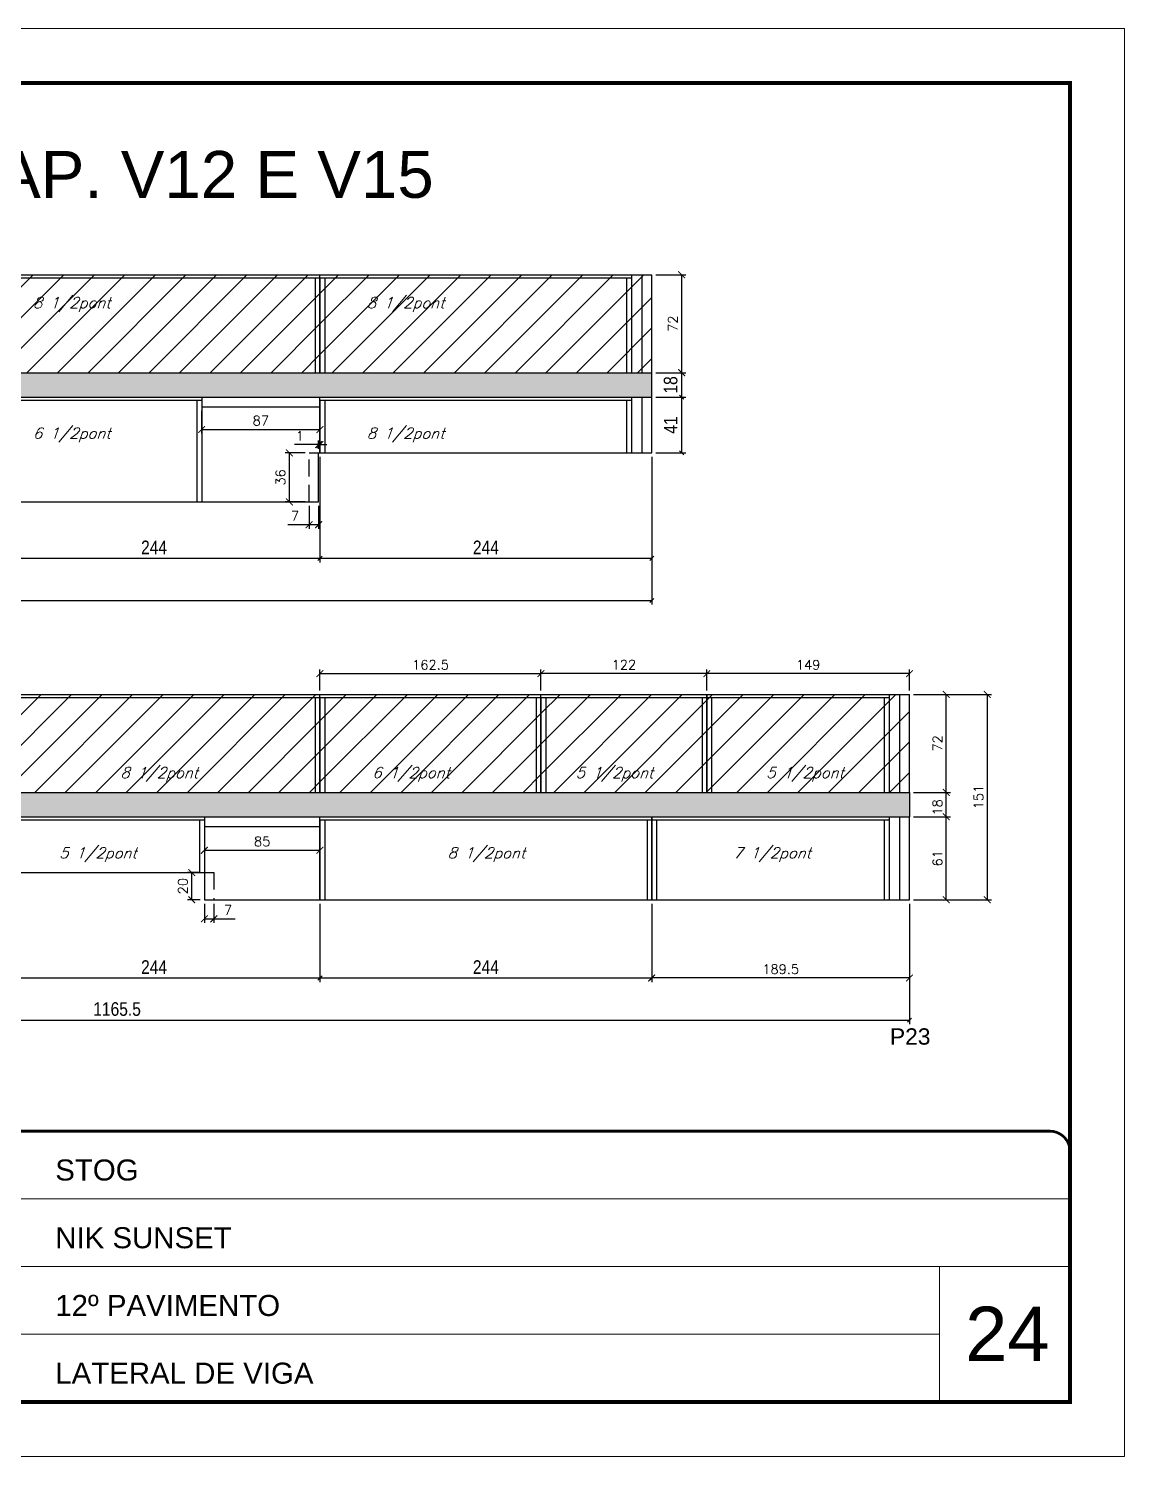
# Model space of a CAD drawing. Extents: x -10448 to -1189, y -11772 to 17235.
# Drawn here: x -5001 to -4195, y 10051 to 11101 of the extents above; entities that cross this region are included whole.
import ezdxf

# ---------------------------------------------------------------- set-up
doc = ezdxf.new("R2010")
doc.units = 0
for name, pattern in [('CONTINUO', [0]), ('DASHED', [0.75, 0.5, -0.25]), ('HIDDEN', [0.375, 0.25, -0.125])]:
    doc.linetypes.add(name, pattern=pattern)
for name, color, linetype in [('5', 5, 'Continuous'), ('COTA', 241, 'Continuous'), ('Painéis', 200, 'Continuous'), ('PONTALETE', 7, 'Continuous'), ('Reaproveitamento', 251, 'Continuous'), ('SARR_2.2x7', 40, 'Continuous'), ('SARR_3.5x7', 81, 'Continuous'), ('texto', 7, 'Continuous')]:
    doc.layers.add(name, color=color, linetype=linetype)
for name, color, linetype, lineweight in [('CARIMBO', 255, 'Continuous', 9), ('Folhas', 255, 'Continuous', 9), ('SARRAFO DE PRESSAO', 251, 'DASHED', 9)]:
    doc.layers.add(name, color=color, linetype=linetype, lineweight=lineweight)
doc.styles.add('ARIAL', font='arial.ttf')
doc.styles.add('COTA TECNICA', font='techl___.ttf', dxfattribs={"height": 10})
doc.styles.add('Romans', font='romans.shx')
doc.styles.get("Standard").update_dxf_attribs({"font": 'arial.ttf'})
doc.dimstyles.new('Cota Paínel', dxfattribs={"dimtxt": 7, "dimasz": 5, "dimexe": 3, "dimexo": 3, "dimgap": 3, "dimtad": 1, "dimdec": 1, "dimzin": 12, "dimdsep": 46, "dimtxsty": 'Romans', "dimblk": 'ARCHTICK', "dimcen": 0, "dimclrd": 4, "dimclre": 4, "dimclrt": 1, "dimadec": 1, "dimazin": 3, "dimtfac": 1, "dimtdec": 1, "dimtmove": 0, "dimatfit": 3, "dimldrblk": 'OBLIQUE', "dimfxl": 1, "dimtolj": 1, "dimtzin": 12, "dimarcsym": 0})
doc.dimstyles.new('PAINEL', dxfattribs={"dimtxt": 10, "dimasz": 3, "dimexe": 3, "dimexo": 3, "dimgap": 3, "dimtad": 1, "dimdec": 1, "dimzin": 12, "dimdsep": 46, "dimtxsty": 'COTA TECNICA', "dimblk1": 'OBLIQUE', "dimblk2": 'OBLIQUE', "dimsah": 1, "dimcen": 0.9, "dimclrd": 4, "dimclre": 4, "dimclrt": 240, "dimadec": 1, "dimazin": 3, "dimtfac": 1, "dimtdec": 1, "dimtmove": 0, "dimatfit": 3, "dimfxl": 1, "dimtolj": 1, "dimtzin": 12, "dimarcsym": 0})

# ---------------------------------------------------------------- blocks, each defined once
blk = doc.blocks.new('9999999999')
at = {"color": 30, "linetype": 'CONTINUO'}
for p, q in [((98564.6, 34379.6), (99584, 34379.6)), ((98564.6, 34329.8), (99488, 34329.8)), ((99584, 34329.8), (99488, 34329.8)), ((99488, 34329.8), (99488, 34230.2)), ((98564.6, 34280), (99488, 34280))]:
    blk.add_line(p, q, dxfattribs=at)
at = {"color": 30, "linetype": 'CONTINUO', "const_width": 2}
blk.add_lwpolyline([(99584, 34230.2), (99584, 34414.4, 0.414214), (99569, 34429.4), (98229, 34429.4, 0.414214), (98214, 34414.4), (98214, 34245.2, 0.414214), (98229, 34230.2), (99584, 34230.2)], format="xyb", dxfattribs=at)
at = {"layer": 'Folhas'}
blk.add_lwpolyline([(98139, 34190.2), (99624, 34190.2), (99624, 35240.2), (98139, 35240.2)], close=True, dxfattribs=at)
at = {"layer": 'Folhas', "color": 30, "const_width": 3}
blk.add_lwpolyline([(98214, 34230.2), (99584, 34230.2), (99584, 35200.2), (98214, 35200.2)], close=True, dxfattribs=at)
at = {"color": 7, "linetype": 'Continuous', "ltscale": 5, "style": 'ARIAL'}
for s, height, p in [('STOG', 15.48, (98837.7, 34393.1)), ('NIK SUNSET', 15.48, (98837.7, 34343.3)), ('12º PAVIMENTO', 15.483, (98837.7, 34293.5)), ('LATERAL DE VIGA', 15.483, (98837.7, 34243.7))]:
    blk.add_text(s, height=height, dxfattribs=at).set_placement(p)
blk = doc.blocks.new('_Oblique')
at = {"color": 0, "linetype": 'ByBlock', "lineweight": -2}
blk.add_line((-0.5, -0.5), (0.5, 0.5), dxfattribs=at)
blk = doc.blocks.new('*D570')
at = {"layer": 'COTA', "color": 4, "linetype": 'ByBlock', "lineweight": -2, "transparency": 16777216}
for p, q in [((-4539.4, 10830.3), (-4517.4, 10830.3)), ((-4520.4, 10789.3), (-4520.4, 10830.3)), ((-4539.4, 10789.3), (-4517.4, 10789.3))]:
    blk.add_line(p, q, dxfattribs=at)
at = {"layer": 'Defpoints', "color": 0, "linetype": 'ByBlock', "transparency": 16777216}
for p in [(-4542.4, 10830.3), (-4520.4, 10830.3), (-4542.4, 10789.3)]:
    blk.add_point(p, dxfattribs=at)
at = {"layer": 'COTA', "color": 4, "linetype": 'ByBlock', "lineweight": -2, "transparency": 16777216, "xscale": 3, "yscale": 3, "zscale": 3}
for p, rotation in [((-4520.4, 10830.3), 90), ((-4520.4, 10789.3), 270)]:
    blk.add_blockref('_Oblique', p, dxfattribs=dict(at, rotation=rotation))
at = {"layer": 'COTA', "color": 240, "linetype": 'ByBlock', "transparency": 16777216, "insert": (-4528.5, 10809.8), "char_height": 10, "attachment_point": 5, "rotation": 90, "style": 'COTA TECNICA'}
blk.add_mtext('\\A1;41', dxfattribs=at)
blk = doc.blocks.new('*D571')
at = {"layer": 'COTA', "color": 4, "linetype": 'ByBlock', "lineweight": -2, "transparency": 16777216}
for p, q in [((-4539.4, 10848.3), (-4517.4, 10848.3)), ((-4520.4, 10830.3), (-4520.4, 10848.3)), ((-4539.4, 10830.3), (-4517.4, 10830.3))]:
    blk.add_line(p, q, dxfattribs=at)
at = {"layer": 'Defpoints', "color": 0, "linetype": 'ByBlock', "transparency": 16777216}
for p in [(-4542.4, 10848.3), (-4520.4, 10848.3), (-4542.4, 10830.3)]:
    blk.add_point(p, dxfattribs=at)
at = {"layer": 'COTA', "color": 4, "linetype": 'ByBlock', "lineweight": -2, "transparency": 16777216, "xscale": 3, "yscale": 3, "zscale": 3}
for p, rotation in [((-4520.4, 10848.3), 90), ((-4520.4, 10830.3), 270)]:
    blk.add_blockref('_Oblique', p, dxfattribs=dict(at, rotation=rotation))
at = {"layer": 'COTA', "color": 240, "linetype": 'ByBlock', "transparency": 16777216, "insert": (-4528.5, 10839.3), "char_height": 10, "attachment_point": 5, "rotation": 90, "style": 'COTA TECNICA'}
blk.add_mtext('\\A1;18', dxfattribs=at)
blk = doc.blocks.new('*D574')
at = {"layer": 'COTA', "color": 4, "linetype": 'ByBlock', "lineweight": -2, "transparency": 16777216}
for p, q in [((-5518.4, 10786.3), (-5518.4, 10677.8)), ((-4542.4, 10786.3), (-4542.4, 10677.8)), ((-5518.4, 10680.8), (-4542.4, 10680.8))]:
    blk.add_line(p, q, dxfattribs=at)
at = {"layer": 'Defpoints', "color": 0, "linetype": 'ByBlock', "transparency": 16777216}
for p in [(-5518.4, 10789.3), (-4542.4, 10789.3), (-4542.4, 10680.8)]:
    blk.add_point(p, dxfattribs=at)
at = {"layer": 'COTA', "color": 4, "linetype": 'ByBlock', "lineweight": -2, "transparency": 16777216, "xscale": 3, "yscale": 3, "zscale": 3, "rotation": 180}
blk.add_blockref('_Oblique', (-5518.4, 10680.8), dxfattribs=at)
at = {"layer": 'COTA', "color": 4, "linetype": 'ByBlock', "lineweight": -2, "transparency": 16777216, "xscale": 3, "yscale": 3, "zscale": 3}
blk.add_blockref('_Oblique', (-4542.4, 10680.8), dxfattribs=at)
at = {"layer": 'COTA', "color": 240, "linetype": 'ByBlock', "transparency": 16777216, "insert": (-5030.4, 10688.9), "char_height": 10, "attachment_point": 5, "style": 'COTA TECNICA'}
blk.add_mtext('\\A1;976', dxfattribs=at)
blk = doc.blocks.new('*D575')
at = {"layer": 'COTA', "color": 4, "linetype": 'ByBlock', "lineweight": -2, "transparency": 16777216}
for p, q in [((-4786.4, 10786.3), (-4786.4, 10708.8)), ((-4542.4, 10774), (-4542.4, 10708.8)), ((-4786.4, 10711.8), (-4542.4, 10711.8))]:
    blk.add_line(p, q, dxfattribs=at)
at = {"layer": 'Defpoints', "color": 0, "linetype": 'ByBlock', "transparency": 16777216}
for p in [(-4786.4, 10789.3), (-4542.4, 10777), (-4542.4, 10711.8)]:
    blk.add_point(p, dxfattribs=at)
at = {"layer": 'COTA', "color": 4, "linetype": 'ByBlock', "lineweight": -2, "transparency": 16777216, "xscale": 3, "yscale": 3, "zscale": 3, "rotation": 180}
blk.add_blockref('_Oblique', (-4786.4, 10711.8), dxfattribs=at)
at = {"layer": 'COTA', "color": 4, "linetype": 'ByBlock', "lineweight": -2, "transparency": 16777216, "xscale": 3, "yscale": 3, "zscale": 3}
blk.add_blockref('_Oblique', (-4542.4, 10711.8), dxfattribs=at)
at = {"layer": 'COTA', "color": 240, "linetype": 'ByBlock', "transparency": 16777216, "insert": (-4664.4, 10719.8), "char_height": 10, "attachment_point": 5, "style": 'COTA TECNICA'}
blk.add_mtext('\\A1;244', dxfattribs=at)
blk = doc.blocks.new('*D576')
at = {"layer": 'COTA', "color": 4, "linetype": 'ByBlock', "lineweight": -2, "transparency": 16777216}
for p, q in [((-4786.4, 10786.3), (-4786.4, 10708.8)), ((-5030.4, 10750.3), (-5030.4, 10708.8)), ((-5030.4, 10711.8), (-4786.4, 10711.8))]:
    blk.add_line(p, q, dxfattribs=at)
at = {"layer": 'Defpoints', "color": 0, "linetype": 'ByBlock', "transparency": 16777216}
for p in [(-4786.4, 10789.3), (-5030.4, 10753.3), (-4786.4, 10711.8)]:
    blk.add_point(p, dxfattribs=at)
at = {"layer": 'COTA', "color": 4, "linetype": 'ByBlock', "lineweight": -2, "transparency": 16777216, "xscale": 3, "yscale": 3, "zscale": 3, "rotation": 180}
blk.add_blockref('_Oblique', (-5030.4, 10711.8), dxfattribs=at)
at = {"layer": 'COTA', "color": 4, "linetype": 'ByBlock', "lineweight": -2, "transparency": 16777216, "xscale": 3, "yscale": 3, "zscale": 3}
blk.add_blockref('_Oblique', (-4786.4, 10711.8), dxfattribs=at)
at = {"layer": 'COTA', "color": 240, "linetype": 'ByBlock', "transparency": 16777216, "insert": (-4908.4, 10719.8), "char_height": 10, "attachment_point": 5, "style": 'COTA TECNICA'}
blk.add_mtext('\\A1;244', dxfattribs=at)
blk = doc.blocks.new('_ArchTick')
at = {"color": 0, "linetype": 'ByBlock', "const_width": 0.15}
blk.add_lwpolyline([(-0.5, -0.5), (0.5, 0.5)], dxfattribs=at)
blk = doc.blocks.new('*D577')
at = {"layer": 'COTA', "color": 4, "lineweight": -2, "transparency": 16777216}
for p, q in [((-4539.4, 10920.3), (-4517.4, 10920.3)), ((-4520.4, 10848.3), (-4520.4, 10920.3)), ((-4539.4, 10848.3), (-4517.4, 10848.3))]:
    blk.add_line(p, q, dxfattribs=at)
at = {"layer": 'Defpoints', "color": 0, "transparency": 16777216}
for p in [(-4542.4, 10920.3), (-4520.4, 10920.3), (-4542.4, 10848.3)]:
    blk.add_point(p, dxfattribs=at)
at = {"layer": 'COTA', "color": 4, "lineweight": -2, "transparency": 16777216, "xscale": 5, "yscale": 5, "zscale": 5}
for p, rotation in [((-4520.4, 10920.3), 90), ((-4520.4, 10848.3), 270)]:
    blk.add_blockref('_ArchTick', p, dxfattribs=dict(at, rotation=rotation))
at = {"layer": 'COTA', "color": 1, "transparency": 16777216, "insert": (-4526.9, 10884.3), "char_height": 7, "attachment_point": 5, "rotation": 90, "style": 'Romans'}
blk.add_mtext('\\A1;72', dxfattribs=at)
blk = doc.blocks.new('*D579')
at = {"layer": 'COTA', "color": 4, "lineweight": -2, "transparency": 16777216}
for p, q in [((-4794.4, 10750.3), (-4794.4, 10733.5)), ((-4787.4, 10750.3), (-4787.4, 10733.5)), ((-4794.4, 10736.5), (-4810.1, 10736.5)), ((-4787.4, 10736.5), (-4794.4, 10736.5))]:
    blk.add_line(p, q, dxfattribs=at)
at = {"layer": 'Defpoints', "color": 0, "transparency": 16777216}
for p in [(-4794.4, 10753.3), (-4787.4, 10753.3), (-4794.4, 10736.5)]:
    blk.add_point(p, dxfattribs=at)
at = {"layer": 'COTA', "color": 4, "lineweight": -2, "transparency": 16777216, "xscale": 5, "yscale": 5, "zscale": 5, "rotation": 180}
blk.add_blockref('_ArchTick', (-4794.4, 10736.5), dxfattribs=at)
at = {"layer": 'COTA', "color": 4, "lineweight": -2, "transparency": 16777216, "xscale": 5, "yscale": 5, "zscale": 5}
blk.add_blockref('_ArchTick', (-4787.4, 10736.5), dxfattribs=at)
at = {"layer": 'COTA', "color": 1, "transparency": 16777216, "insert": (-4804.7, 10743), "char_height": 7, "attachment_point": 5, "style": 'Romans'}
blk.add_mtext('\\A1;7', dxfattribs=at)
blk = doc.blocks.new('*D582')
at = {"layer": 'COTA', "color": 4, "lineweight": -2, "transparency": 16777216}
for p, q in [((-4787.4, 10795.4), (-4805.1, 10795.4)), ((-4787.4, 10792.3), (-4787.4, 10798.4)), ((-4786.4, 10795.4), (-4787.4, 10795.4)), ((-4786.4, 10792.3), (-4786.4, 10798.4)), ((-4786.4, 10795.4), (-4781.4, 10795.4))]:
    blk.add_line(p, q, dxfattribs=at)
at = {"layer": 'Defpoints', "color": 0, "transparency": 16777216}
for p in [(-4787.4, 10795.4), (-4787.4, 10789.3), (-4786.4, 10789.3)]:
    blk.add_point(p, dxfattribs=at)
at = {"layer": 'COTA', "color": 4, "lineweight": -2, "transparency": 16777216, "xscale": 5, "yscale": 5, "zscale": 5}
blk.add_blockref('_ArchTick', (-4787.4, 10795.4), dxfattribs=at)
at = {"layer": 'COTA', "color": 4, "lineweight": -2, "transparency": 16777216, "xscale": 5, "yscale": 5, "zscale": 5, "rotation": 180}
blk.add_blockref('_ArchTick', (-4786.4, 10795.4), dxfattribs=at)
at = {"layer": 'COTA', "color": 1, "transparency": 16777216, "insert": (-4801.2, 10801.9), "char_height": 7, "attachment_point": 5, "style": 'Romans'}
blk.add_mtext('\\A1;1', dxfattribs=at)
blk = doc.blocks.new('*D583')
at = {"layer": 'COTA', "color": 4, "lineweight": -2, "transparency": 16777216}
for p, q in [((-4797.4, 10789.3), (-4811.9, 10789.3)), ((-4808.9, 10753.3), (-4808.9, 10789.3)), ((-4797.4, 10753.3), (-4811.9, 10753.3))]:
    blk.add_line(p, q, dxfattribs=at)
at = {"layer": 'Defpoints', "color": 0, "transparency": 16777216}
for p in [(-4808.9, 10789.3), (-4794.4, 10789.3), (-4794.4, 10753.3)]:
    blk.add_point(p, dxfattribs=at)
at = {"layer": 'COTA', "color": 4, "lineweight": -2, "transparency": 16777216, "xscale": 5, "yscale": 5, "zscale": 5}
for p, rotation in [((-4808.9, 10789.3), 90), ((-4808.9, 10753.3), 270)]:
    blk.add_blockref('_ArchTick', p, dxfattribs=dict(at, rotation=rotation))
at = {"layer": 'COTA', "color": 1, "transparency": 16777216, "insert": (-4815.4, 10771.3), "char_height": 7, "attachment_point": 5, "rotation": 90, "style": 'Romans'}
blk.add_mtext('\\A1;36', dxfattribs=at)
blk = doc.blocks.new('*D586')
at = {"layer": 'COTA', "color": 4, "linetype": 'ByBlock', "lineweight": -2, "transparency": 16777216}
for p, q in [((-5518.4, 10477.7), (-5518.4, 10369.2)), ((-4352.9, 10457.7), (-4352.9, 10369.2)), ((-5518.4, 10372.2), (-4352.9, 10372.2))]:
    blk.add_line(p, q, dxfattribs=at)
at = {"layer": 'Defpoints', "color": 0, "linetype": 'ByBlock', "transparency": 16777216}
for p in [(-5518.4, 10480.7), (-4352.9, 10460.7), (-4352.9, 10372.2)]:
    blk.add_point(p, dxfattribs=at)
at = {"layer": 'COTA', "color": 4, "linetype": 'ByBlock', "lineweight": -2, "transparency": 16777216, "xscale": 3, "yscale": 3, "zscale": 3, "rotation": 180}
blk.add_blockref('_Oblique', (-5518.4, 10372.2), dxfattribs=at)
at = {"layer": 'COTA', "color": 4, "linetype": 'ByBlock', "lineweight": -2, "transparency": 16777216, "xscale": 3, "yscale": 3, "zscale": 3}
blk.add_blockref('_Oblique', (-4352.9, 10372.2), dxfattribs=at)
at = {"layer": 'COTA', "color": 240, "linetype": 'ByBlock', "transparency": 16777216, "insert": (-4935.6, 10380.3), "char_height": 10, "attachment_point": 5, "style": 'COTA TECNICA'}
blk.add_mtext('\\A1;1165.5', dxfattribs=at)
blk = doc.blocks.new('*D587')
at = {"layer": 'COTA', "color": 4, "linetype": 'ByBlock', "lineweight": -2, "transparency": 16777216}
for p, q in [((-4786.4, 10457.7), (-4786.4, 10400.2)), ((-4542.4, 10445.4), (-4542.4, 10400.2)), ((-4786.4, 10403.2), (-4542.4, 10403.2))]:
    blk.add_line(p, q, dxfattribs=at)
at = {"layer": 'Defpoints', "color": 0, "linetype": 'ByBlock', "transparency": 16777216}
for p in [(-4786.4, 10460.7), (-4542.4, 10448.4), (-4542.4, 10403.2)]:
    blk.add_point(p, dxfattribs=at)
at = {"layer": 'COTA', "color": 4, "linetype": 'ByBlock', "lineweight": -2, "transparency": 16777216, "xscale": 3, "yscale": 3, "zscale": 3, "rotation": 180}
blk.add_blockref('_Oblique', (-4786.4, 10403.2), dxfattribs=at)
at = {"layer": 'COTA', "color": 4, "linetype": 'ByBlock', "lineweight": -2, "transparency": 16777216, "xscale": 3, "yscale": 3, "zscale": 3}
blk.add_blockref('_Oblique', (-4542.4, 10403.2), dxfattribs=at)
at = {"layer": 'COTA', "color": 240, "linetype": 'ByBlock', "transparency": 16777216, "insert": (-4664.4, 10411.2), "char_height": 10, "attachment_point": 5, "style": 'COTA TECNICA'}
blk.add_mtext('\\A1;244', dxfattribs=at)
blk = doc.blocks.new('*D588')
at = {"layer": 'COTA', "color": 4, "linetype": 'ByBlock', "lineweight": -2, "transparency": 16777216}
for p, q in [((-5030.4, 10477.7), (-5030.4, 10400.2)), ((-4786.4, 10457.7), (-4786.4, 10400.2)), ((-5030.4, 10403.2), (-4786.4, 10403.2))]:
    blk.add_line(p, q, dxfattribs=at)
at = {"layer": 'Defpoints', "color": 0, "linetype": 'ByBlock', "transparency": 16777216}
for p in [(-5030.4, 10480.7), (-4786.4, 10460.7), (-4786.4, 10403.2)]:
    blk.add_point(p, dxfattribs=at)
at = {"layer": 'COTA', "color": 4, "linetype": 'ByBlock', "lineweight": -2, "transparency": 16777216, "xscale": 3, "yscale": 3, "zscale": 3, "rotation": 180}
blk.add_blockref('_Oblique', (-5030.4, 10403.2), dxfattribs=at)
at = {"layer": 'COTA', "color": 4, "linetype": 'ByBlock', "lineweight": -2, "transparency": 16777216, "xscale": 3, "yscale": 3, "zscale": 3}
blk.add_blockref('_Oblique', (-4786.4, 10403.2), dxfattribs=at)
at = {"layer": 'COTA', "color": 240, "linetype": 'ByBlock', "transparency": 16777216, "insert": (-4908.4, 10411.2), "char_height": 10, "attachment_point": 5, "style": 'COTA TECNICA'}
blk.add_mtext('\\A1;244', dxfattribs=at)
blk = doc.blocks.new('*D589')
at = {"layer": 'COTA', "color": 4, "lineweight": -2, "transparency": 16777216}
for p, q in [((-4542.4, 10457.7), (-4542.4, 10400.2)), ((-4352.9, 10457.7), (-4352.9, 10400.2)), ((-4352.9, 10403.2), (-4542.4, 10403.2))]:
    blk.add_line(p, q, dxfattribs=at)
at = {"layer": 'Defpoints', "color": 0, "transparency": 16777216}
for p in [(-4542.4, 10460.7), (-4352.9, 10460.7), (-4542.4, 10403.2)]:
    blk.add_point(p, dxfattribs=at)
at = {"layer": 'COTA', "color": 4, "lineweight": -2, "transparency": 16777216, "xscale": 5, "yscale": 5, "zscale": 5, "rotation": 180}
blk.add_blockref('_ArchTick', (-4542.4, 10403.2), dxfattribs=at)
at = {"layer": 'COTA', "color": 4, "lineweight": -2, "transparency": 16777216, "xscale": 5, "yscale": 5, "zscale": 5}
blk.add_blockref('_ArchTick', (-4352.9, 10403.2), dxfattribs=at)
at = {"layer": 'COTA', "color": 1, "transparency": 16777216, "insert": (-4447.6, 10409.7), "char_height": 7, "attachment_point": 5, "style": 'Romans'}
blk.add_mtext('\\A1;189.5', dxfattribs=at)
blk = doc.blocks.new('*D590')
at = {"layer": 'COTA', "color": 4, "lineweight": -2, "transparency": 16777216}
for p, q in [((-4871.4, 10457.7), (-4871.4, 10443.7)), ((-4864.4, 10457.7), (-4864.4, 10443.7)), ((-4871.4, 10446.7), (-4864.4, 10446.7)), ((-4864.4, 10446.7), (-4848.7, 10446.7))]:
    blk.add_line(p, q, dxfattribs=at)
at = {"layer": 'Defpoints', "color": 0, "transparency": 16777216}
for p in [(-4871.4, 10460.7), (-4864.4, 10460.7), (-4864.4, 10446.7)]:
    blk.add_point(p, dxfattribs=at)
at = {"layer": 'COTA', "color": 4, "lineweight": -2, "transparency": 16777216, "xscale": 5, "yscale": 5, "zscale": 5, "rotation": 180}
blk.add_blockref('_ArchTick', (-4871.4, 10446.7), dxfattribs=at)
at = {"layer": 'COTA', "color": 4, "lineweight": -2, "transparency": 16777216, "xscale": 5, "yscale": 5, "zscale": 5}
blk.add_blockref('_ArchTick', (-4864.4, 10446.7), dxfattribs=at)
at = {"layer": 'COTA', "color": 1, "transparency": 16777216, "insert": (-4854.1, 10453.2), "char_height": 7, "attachment_point": 5, "style": 'Romans'}
blk.add_mtext('\\A1;7', dxfattribs=at)
blk = doc.blocks.new('*D592')
at = {"layer": 'COTA', "color": 4, "lineweight": -2, "transparency": 16777216}
for p, q in [((-4349.9, 10521.7), (-4322.8, 10521.7)), ((-4325.8, 10460.7), (-4325.8, 10521.7)), ((-4349.9, 10460.7), (-4322.8, 10460.7))]:
    blk.add_line(p, q, dxfattribs=at)
at = {"layer": 'Defpoints', "color": 0, "transparency": 16777216}
for p in [(-4352.9, 10521.7), (-4325.8, 10521.7), (-4352.9, 10460.7)]:
    blk.add_point(p, dxfattribs=at)
at = {"layer": 'COTA', "color": 4, "lineweight": -2, "transparency": 16777216, "xscale": 5, "yscale": 5, "zscale": 5}
for p, rotation in [((-4325.8, 10521.7), 90), ((-4325.8, 10460.7), 270)]:
    blk.add_blockref('_ArchTick', p, dxfattribs=dict(at, rotation=rotation))
at = {"layer": 'COTA', "color": 1, "transparency": 16777216, "insert": (-4332.3, 10491.2), "char_height": 7, "attachment_point": 5, "rotation": 90, "style": 'Romans'}
blk.add_mtext('\\A1;61', dxfattribs=at)
blk = doc.blocks.new('*D593')
at = {"layer": 'COTA', "color": 4, "lineweight": -2, "transparency": 16777216}
for p, q in [((-4349.9, 10539.7), (-4322.8, 10539.7)), ((-4325.8, 10521.7), (-4325.8, 10539.7)), ((-4349.9, 10521.7), (-4322.8, 10521.7))]:
    blk.add_line(p, q, dxfattribs=at)
at = {"layer": 'Defpoints', "color": 0, "transparency": 16777216}
for p in [(-4352.9, 10539.7), (-4325.8, 10539.7), (-4352.9, 10521.7)]:
    blk.add_point(p, dxfattribs=at)
at = {"layer": 'COTA', "color": 4, "lineweight": -2, "transparency": 16777216, "xscale": 5, "yscale": 5, "zscale": 5}
for p, rotation in [((-4325.8, 10539.7), 90), ((-4325.8, 10521.7), 270)]:
    blk.add_blockref('_ArchTick', p, dxfattribs=dict(at, rotation=rotation))
at = {"layer": 'COTA', "color": 1, "transparency": 16777216, "insert": (-4332.3, 10528.7), "char_height": 7, "attachment_point": 5, "rotation": 90, "style": 'Romans'}
blk.add_mtext('\\A1;18', dxfattribs=at)
blk = doc.blocks.new('*D594')
at = {"layer": 'COTA', "color": 4, "lineweight": -2, "transparency": 16777216}
for p, q in [((-4349.9, 10611.7), (-4322.8, 10611.7)), ((-4325.8, 10539.7), (-4325.8, 10611.7)), ((-4349.9, 10539.7), (-4322.8, 10539.7))]:
    blk.add_line(p, q, dxfattribs=at)
at = {"layer": 'Defpoints', "color": 0, "transparency": 16777216}
for p in [(-4352.9, 10611.7), (-4325.8, 10611.7), (-4352.9, 10539.7)]:
    blk.add_point(p, dxfattribs=at)
at = {"layer": 'COTA', "color": 4, "lineweight": -2, "transparency": 16777216, "xscale": 5, "yscale": 5, "zscale": 5}
for p, rotation in [((-4325.8, 10611.7), 90), ((-4325.8, 10539.7), 270)]:
    blk.add_blockref('_ArchTick', p, dxfattribs=dict(at, rotation=rotation))
at = {"layer": 'COTA', "color": 1, "transparency": 16777216, "insert": (-4332.3, 10575.7), "char_height": 7, "attachment_point": 5, "rotation": 90, "style": 'Romans'}
blk.add_mtext('\\A1;72', dxfattribs=at)
blk = doc.blocks.new('*D598')
at = {"layer": 'COTA', "color": 4, "lineweight": -2, "transparency": 16777216}
for p, q in [((-4871.4, 10511.7), (-4871.4, 10494.1)), ((-4786.4, 10511.7), (-4786.4, 10494.1)), ((-4871.4, 10497.1), (-4786.4, 10497.1))]:
    blk.add_line(p, q, dxfattribs=at)
at = {"layer": 'Defpoints', "color": 0, "transparency": 16777216}
for p in [(-4871.4, 10514.7), (-4786.4, 10514.7), (-4786.4, 10497.1)]:
    blk.add_point(p, dxfattribs=at)
at = {"layer": 'COTA', "color": 4, "lineweight": -2, "transparency": 16777216, "xscale": 5, "yscale": 5, "zscale": 5, "rotation": 180}
blk.add_blockref('_ArchTick', (-4871.4, 10497.1), dxfattribs=at)
at = {"layer": 'COTA', "color": 4, "lineweight": -2, "transparency": 16777216, "xscale": 5, "yscale": 5, "zscale": 5}
blk.add_blockref('_ArchTick', (-4786.4, 10497.1), dxfattribs=at)
at = {"layer": 'COTA', "color": 1, "transparency": 16777216, "insert": (-4828.9, 10503.6), "char_height": 7, "attachment_point": 5, "style": 'Romans'}
blk.add_mtext('\\A1;85', dxfattribs=at)
blk = doc.blocks.new('*D599')
at = {"layer": 'COTA', "color": 4, "lineweight": -2, "transparency": 16777216}
for p, q in [((-4874.4, 10480.7), (-4883.7, 10480.7)), ((-4880.7, 10460.7), (-4880.7, 10480.7)), ((-4874.4, 10460.7), (-4883.7, 10460.7))]:
    blk.add_line(p, q, dxfattribs=at)
at = {"layer": 'Defpoints', "color": 0, "transparency": 16777216}
for p in [(-4880.7, 10480.7), (-4871.4, 10480.7), (-4871.4, 10460.7)]:
    blk.add_point(p, dxfattribs=at)
at = {"layer": 'COTA', "color": 4, "lineweight": -2, "transparency": 16777216, "xscale": 5, "yscale": 5, "zscale": 5}
for p, rotation in [((-4880.7, 10480.7), 90), ((-4880.7, 10460.7), 270)]:
    blk.add_blockref('_ArchTick', p, dxfattribs=dict(at, rotation=rotation))
at = {"layer": 'COTA', "color": 1, "transparency": 16777216, "insert": (-4887.2, 10470.7), "char_height": 7, "attachment_point": 5, "rotation": 90, "style": 'Romans'}
blk.add_mtext('\\A1;20', dxfattribs=at)
blk = doc.blocks.new('*D601')
at = {"layer": 'COTA', "color": 4, "lineweight": -2, "transparency": 16777216}
for p, q in [((-4873.4, 10820.3), (-4873.4, 10803.5)), ((-4786.4, 10820.3), (-4786.4, 10803.5)), ((-4873.4, 10806.5), (-4786.4, 10806.5))]:
    blk.add_line(p, q, dxfattribs=at)
at = {"layer": 'Defpoints', "color": 0, "transparency": 16777216}
for p in [(-4873.4, 10823.3), (-4786.4, 10823.3), (-4786.4, 10806.5)]:
    blk.add_point(p, dxfattribs=at)
at = {"layer": 'COTA', "color": 4, "lineweight": -2, "transparency": 16777216, "xscale": 5, "yscale": 5, "zscale": 5, "rotation": 180}
blk.add_blockref('_ArchTick', (-4873.4, 10806.5), dxfattribs=at)
at = {"layer": 'COTA', "color": 4, "lineweight": -2, "transparency": 16777216, "xscale": 5, "yscale": 5, "zscale": 5}
blk.add_blockref('_ArchTick', (-4786.4, 10806.5), dxfattribs=at)
at = {"layer": 'COTA', "color": 1, "transparency": 16777216, "insert": (-4829.9, 10813), "char_height": 7, "attachment_point": 5, "style": 'Romans'}
blk.add_mtext('\\A1;87', dxfattribs=at)
blk = doc.blocks.new('*D1200')
at = {"layer": 'COTA', "color": 4, "lineweight": -2, "transparency": 16777216}
for p, q in [((-4501.9, 10614.7), (-4501.9, 10630)), ((-4352.9, 10627), (-4501.9, 10627)), ((-4352.9, 10614.7), (-4352.9, 10630))]:
    blk.add_line(p, q, dxfattribs=at)
at = {"layer": 'Defpoints', "color": 0, "transparency": 16777216}
for p in [(-4501.9, 10627), (-4501.9, 10611.7), (-4352.9, 10611.7)]:
    blk.add_point(p, dxfattribs=at)
at = {"layer": 'COTA', "color": 4, "lineweight": -2, "transparency": 16777216, "xscale": 5, "yscale": 5, "zscale": 5, "rotation": 180}
blk.add_blockref('_ArchTick', (-4501.9, 10627), dxfattribs=at)
at = {"layer": 'COTA', "color": 4, "lineweight": -2, "transparency": 16777216, "xscale": 5, "yscale": 5, "zscale": 5}
blk.add_blockref('_ArchTick', (-4352.9, 10627), dxfattribs=at)
at = {"layer": 'COTA', "color": 1, "transparency": 16777216, "insert": (-4427.4, 10633.5), "char_height": 7, "attachment_point": 5, "style": 'Romans'}
blk.add_mtext('\\A1;149', dxfattribs=at)
blk = doc.blocks.new('*D1201')
at = {"layer": 'COTA', "color": 4, "lineweight": -2, "transparency": 16777216}
for p, q in [((-4623.9, 10614.7), (-4623.9, 10630)), ((-4501.9, 10627), (-4623.9, 10627)), ((-4501.9, 10614.7), (-4501.9, 10630))]:
    blk.add_line(p, q, dxfattribs=at)
at = {"layer": 'Defpoints', "color": 0, "transparency": 16777216}
for p in [(-4623.9, 10627), (-4623.9, 10611.7), (-4501.9, 10611.7)]:
    blk.add_point(p, dxfattribs=at)
at = {"layer": 'COTA', "color": 4, "lineweight": -2, "transparency": 16777216, "xscale": 5, "yscale": 5, "zscale": 5, "rotation": 180}
blk.add_blockref('_ArchTick', (-4623.9, 10627), dxfattribs=at)
at = {"layer": 'COTA', "color": 4, "lineweight": -2, "transparency": 16777216, "xscale": 5, "yscale": 5, "zscale": 5}
blk.add_blockref('_ArchTick', (-4501.9, 10627), dxfattribs=at)
at = {"layer": 'COTA', "color": 1, "transparency": 16777216, "insert": (-4562.9, 10633.5), "char_height": 7, "attachment_point": 5, "style": 'Romans'}
blk.add_mtext('\\A1;122', dxfattribs=at)
blk = doc.blocks.new('*D1202')
at = {"layer": 'COTA', "color": 4, "lineweight": -2, "transparency": 16777216}
for p, q in [((-4786.4, 10614.7), (-4786.4, 10630)), ((-4786.4, 10627), (-4623.9, 10627)), ((-4623.9, 10614.7), (-4623.9, 10630))]:
    blk.add_line(p, q, dxfattribs=at)
at = {"layer": 'Defpoints', "color": 0, "transparency": 16777216}
for p in [(-4623.9, 10627), (-4786.4, 10611.7), (-4623.9, 10611.7)]:
    blk.add_point(p, dxfattribs=at)
at = {"layer": 'COTA', "color": 4, "lineweight": -2, "transparency": 16777216, "xscale": 5, "yscale": 5, "zscale": 5, "rotation": 180}
blk.add_blockref('_ArchTick', (-4786.4, 10627), dxfattribs=at)
at = {"layer": 'COTA', "color": 4, "lineweight": -2, "transparency": 16777216, "xscale": 5, "yscale": 5, "zscale": 5}
blk.add_blockref('_ArchTick', (-4623.9, 10627), dxfattribs=at)
at = {"layer": 'COTA', "color": 1, "transparency": 16777216, "insert": (-4705.1, 10633.5), "char_height": 7, "attachment_point": 5, "style": 'Romans'}
blk.add_mtext('\\A1;162.5', dxfattribs=at)
blk = doc.blocks.new('*D1227')
at = {"layer": 'COTA', "color": 4, "lineweight": -2, "transparency": 16777216}
for p, q in [((-4349.9, 10611.7), (-4292.6, 10611.7)), ((-4295.6, 10460.7), (-4295.6, 10611.7)), ((-4349.9, 10460.7), (-4292.6, 10460.7))]:
    blk.add_line(p, q, dxfattribs=at)
at = {"layer": 'Defpoints', "color": 0, "transparency": 16777216}
for p in [(-4352.9, 10611.7), (-4295.6, 10611.7), (-4352.9, 10460.7)]:
    blk.add_point(p, dxfattribs=at)
at = {"layer": 'COTA', "color": 4, "lineweight": -2, "transparency": 16777216, "xscale": 5, "yscale": 5, "zscale": 5}
for p, rotation in [((-4295.6, 10611.7), 90), ((-4295.6, 10460.7), 270)]:
    blk.add_blockref('_ArchTick', p, dxfattribs=dict(at, rotation=rotation))
at = {"layer": 'COTA', "color": 1, "transparency": 16777216, "insert": (-4302.1, 10536.2), "char_height": 7, "attachment_point": 5, "rotation": 90, "style": 'Romans'}
blk.add_mtext('\\A1;151', dxfattribs=at)

msp = doc.modelspace()

# ---------------------------------------------------------------- hatches: boundary and pattern name
at = {"layer": 'COTA', "linetype": 'ByBlock'}
h = msp.add_hatch(dxfattribs=at)
h.set_pattern_fill('AR-CONC', color=256, scale=0.03)
h.paths.add_polyline_path([(-5518.39, 10848.28), (-5518.39, 10830.28), (-4542.39, 10830.28), (-4542.39, 10848.28)])
h = msp.add_hatch(dxfattribs=at)
h.set_pattern_fill('AR-CONC', color=256, scale=0.03)
h.paths.add_polyline_path([(-4352.89, 10521.67), (-4352.89, 10539.67), (-5518.39, 10539.67), (-5518.39, 10521.67)])
at = {"layer": 'Reaproveitamento'}
h = msp.add_hatch(dxfattribs=at)
h.set_pattern_fill('ANSI31', color=256, scale=5)
h.paths.add_polyline_path([(-4786.39, 10848.28), (-4786.39, 10920.28), (-5030.39, 10920.28), (-5030.39, 10848.28)])
h = msp.add_hatch(dxfattribs=at)
h.set_pattern_fill('ANSI31', color=256, scale=5)
h.paths.add_polyline_path([(-4786.39, 10920.28), (-4786.39, 10848.28), (-4542.39, 10848.28), (-4542.39, 10920.28)])
h = msp.add_hatch(dxfattribs=at)
h.set_pattern_fill('ANSI31', color=256, scale=5)
h.paths.add_polyline_path([(-4786.39, 10539.67), (-4786.39, 10611.67), (-5030.39, 10611.67), (-5030.39, 10539.67)])
h = msp.add_hatch(dxfattribs=at)
h.set_pattern_fill('ANSI31', color=256, scale=5)
h.paths.add_polyline_path([(-4786.39, 10539.67), (-4623.89, 10539.67), (-4623.89, 10611.67), (-4786.39, 10611.67)])
h = msp.add_hatch(dxfattribs=at)
h.set_pattern_fill('ANSI31', color=256, scale=5)
h.paths.add_polyline_path([(-4623.89, 10611.67), (-4623.89, 10539.67), (-4501.89, 10539.67), (-4501.89, 10611.67)])
h = msp.add_hatch(dxfattribs=at)
h.set_pattern_fill('ANSI31', color=256, scale=5)
h.paths.add_polyline_path([(-4501.89, 10611.67), (-4501.89, 10539.67), (-4352.89, 10539.67), (-4352.89, 10611.67)])

# ---------------------------------------------------------------- linework, layer by layer
at = {"layer": 'COTA', "linetype": 'ByBlock'}
msp.add_line((-4542.39, 10830.28), (-4542.39, 10848.28), dxfattribs=at)
at = {"layer": 'COTA'}
msp.add_line((-4352.89, 10539.67), (-4352.89, 10521.67), dxfattribs=at)
at = {"layer": 'Painéis', "linetype": 'ByBlock'}
for p, q in [((-5518.39, 10920.28), (-4542.39, 10920.28)), ((-4786.39, 10848.28), (-4786.39, 10920.28)), ((-4542.39, 10848.28), (-4542.39, 10920.28)), ((-5518.39, 10848.28), (-4542.39, 10848.28)), ((-5518.39, 10830.28), (-4542.39, 10830.28)), ((-4786.39, 10789.28), (-4786.39, 10830.28)), ((-4542.39, 10789.28), (-4542.39, 10830.28)), ((-4787.39, 10753.28), (-4787.39, 10789.28)), ((-4787.39, 10789.28), (-4542.39, 10789.28)), ((-5339.39, 10753.28), (-4787.39, 10753.28)), ((-5518.39, 10611.67), (-4352.89, 10611.67)), ((-4786.39, 10539.67), (-4786.39, 10611.67)), ((-4623.89, 10539.67), (-4623.89, 10611.67)), ((-4501.89, 10539.67), (-4501.89, 10611.67)), ((-4352.89, 10539.67), (-4352.89, 10611.67)), ((-5518.39, 10539.67), (-4352.89, 10539.67)), ((-5518.39, 10521.67), (-4352.89, 10521.67)), ((-4786.39, 10460.67), (-4786.39, 10521.67)), ((-4542.39, 10460.67), (-4542.39, 10521.67)), ((-4352.89, 10460.67), (-4352.89, 10521.67)), ((-5518.39, 10480.67), (-4871.39, 10480.67)), ((-4871.39, 10480.67), (-4871.39, 10460.67)), ((-4871.39, 10460.67), (-4352.89, 10460.67))]:
    msp.add_line(p, q, dxfattribs=at)
at = {"layer": 'SARR_2.2x7', "linetype": 'Continuous'}
for p, q in [((-4549.39, 10848.28), (-4549.39, 10920.28)), ((-5030.39, 10918.08), (-4786.39, 10918.08)), ((-4786.39, 10918.08), (-4557.39, 10918.08)), ((-5030.39, 10828.08), (-4873.39, 10828.08)), ((-4786.39, 10828.08), (-4557.39, 10828.08)), ((-4549.39, 10789.28), (-4549.39, 10830.28)), ((-4873.39, 10823.28), (-4786.39, 10823.28)), ((-5030.39, 10609.47), (-4786.39, 10609.47)), ((-4786.39, 10609.47), (-4623.89, 10609.47)), ((-4623.89, 10609.47), (-4501.89, 10609.47)), ((-4501.89, 10609.47), (-4367.89, 10609.47)), ((-4359.89, 10539.67), (-4359.89, 10611.67)), ((-4359.89, 10460.67), (-4359.89, 10521.67)), ((-5030.39, 10519.47), (-4871.39, 10519.47)), ((-4871.39, 10514.67), (-4786.39, 10514.67)), ((-4786.39, 10519.47), (-4542.39, 10519.47)), ((-4542.39, 10519.47), (-4367.89, 10519.47))]:
    msp.add_line(p, q, dxfattribs=at)
at = {"layer": 'SARR_2.2x7', "linetype": 'HIDDEN', "ltscale": 50}
for p, q in [((-4794.39, 10753.28), (-4794.39, 10789.28)), ((-4794.39, 10789.28), (-4787.39, 10789.28)), ((-4871.39, 10480.67), (-4864.39, 10480.67)), ((-4864.39, 10480.67), (-4864.39, 10460.67))]:
    msp.add_line(p, q, dxfattribs=at)
at = {"layer": 'SARR_3.5x7'}
for p, q in [((-4557.39, 10920.28), (-4557.39, 10848.28)), ((-4789.89, 10918.08), (-4789.89, 10848.28)), ((-4786.39, 10918.08), (-4786.39, 10848.28)), ((-4782.89, 10918.08), (-4782.89, 10848.28)), ((-4560.89, 10918.08), (-4560.89, 10848.28)), ((-4789.89, 10848.28), (-4786.39, 10848.28)), ((-4786.39, 10848.28), (-4782.89, 10848.28)), ((-4560.89, 10848.28), (-4557.39, 10848.28)), ((-4876.89, 10828.08), (-4876.89, 10753.28)), ((-4873.39, 10830.28), (-4873.39, 10753.28)), ((-4786.39, 10828.08), (-4786.39, 10789.28)), ((-4782.89, 10828.08), (-4782.89, 10789.28)), ((-4560.89, 10828.08), (-4560.89, 10789.28)), ((-4557.39, 10830.28), (-4557.39, 10789.28)), ((-4786.39, 10789.28), (-4782.89, 10789.28)), ((-4560.89, 10789.28), (-4557.39, 10789.28)), ((-4789.89, 10609.47), (-4789.89, 10539.67)), ((-4786.39, 10609.47), (-4786.39, 10539.67)), ((-4782.89, 10609.47), (-4782.89, 10539.67)), ((-4627.39, 10609.47), (-4627.39, 10539.67)), ((-4623.89, 10609.47), (-4623.89, 10539.67)), ((-4620.39, 10609.47), (-4620.39, 10539.67)), ((-4505.39, 10609.47), (-4505.39, 10539.67)), ((-4501.89, 10611.67), (-4501.89, 10539.67)), ((-4498.39, 10609.47), (-4498.39, 10539.67)), ((-4371.39, 10609.47), (-4371.39, 10539.67)), ((-4367.89, 10611.67), (-4367.89, 10539.67)), ((-4627.39, 10539.67), (-4623.89, 10539.67)), ((-4623.89, 10539.67), (-4620.39, 10539.67)), ((-4505.39, 10539.67), (-4501.89, 10539.67)), ((-4871.39, 10521.67), (-4871.39, 10480.67)), ((-4542.39, 10521.67), (-4542.39, 10460.67)), ((-4367.89, 10521.67), (-4367.89, 10460.67)), ((-4874.89, 10519.47), (-4874.89, 10480.67)), ((-4786.39, 10519.47), (-4786.39, 10460.67)), ((-4782.89, 10519.47), (-4782.89, 10460.67)), ((-4545.89, 10519.47), (-4545.89, 10460.67)), ((-4538.89, 10519.47), (-4538.89, 10460.67)), ((-4371.39, 10519.47), (-4371.39, 10460.67)), ((-4789.89, 10460.67), (-4786.39, 10460.67)), ((-4786.39, 10460.67), (-4782.89, 10460.67)), ((-4545.89, 10460.67), (-4542.39, 10460.67))]:
    msp.add_line(p, q, dxfattribs=at)

# ---------------------------------------------------------------- block references
at = {"layer": 'SARRAFO DE PRESSAO', "color": 6, "linetype": 'ByBlock'}
msp.add_blockref('9999999999', (-103818.76, -24138.85), dxfattribs=at)

# ---------------------------------------------------------------- texts
at = {"layer": '5', "linetype": 'Continuous'}
msp.add_text('P23', height=12, rotation=0.00004, dxfattribs=at).set_placement((-4367.24, 10354.17))
at = {"layer": 'CARIMBO', "style": 'ARIAL'}
msp.add_text('24', height=40, dxfattribs=at).set_placement((-4311.92, 10121.5))
at = {"layer": 'PONTALETE', "linetype": 'Continuous'}
msp.add_text('REAP. V12 E V15', height=34.4579, dxfattribs=at).set_placement((-5090.69, 10976.87))
at = {"layer": 'texto', "color": 2, "char_height": 8, "attachment_point": 5, "style": 'Romans'}
for s, insert in [('{\\Q19;\\C256;8 1/2pont}', (-4968.89, 10898.5)), ('{\\Q19;\\C256;8 1/2pont}', (-4723.39, 10898.5)), ('{\\Q19;\\C256;6 1/2pont}', (-4968.89, 10802.5)), ('{\\Q19;\\C256;8 1/2pont}', (-4723.39, 10802.5)), ('{\\Q19;\\C256;8 1/2pont}', (-4904.58, 10552.89)), ('{\\Q19;\\C256;6 1/2pont}', (-4719.37, 10552.89)), ('{\\Q19;\\C256;5 1/2pont}', (-4569.79, 10552.89)), ('{\\Q19;\\C256;5 1/2pont}', (-4429.68, 10552.89)), ('{\\Q19;\\C256;5 1/2pont}', (-4949.68, 10493.89)), ('{\\Q19;\\C256;8 1/2pont}', (-4664.01, 10493.89)), ('{\\Q19;\\C256;7 1/2pont}', (-4453.84, 10493.89))]:
    msp.add_mtext(s, dxfattribs=dict(at, insert=insert))

# ---------------------------------------------------------------- dimensions: what is measured, and where the dimension line sits
at = {"layer": 'COTA'}
for base, p1, p2, picture, middle in [((-4520.39, 10920.28), (-4542.39, 10848.28), (-4542.39, 10920.28), '*D577', (-4526.89, 10884.28)), ((-4808.93, 10789.28), (-4794.39, 10753.28), (-4794.39, 10789.28), '*D583', (-4815.43, 10771.28)), ((-4325.79, 10611.67), (-4352.89, 10539.67), (-4352.89, 10611.67), '*D594', (-4332.29, 10575.67)), ((-4295.59, 10611.67), (-4352.89, 10460.67), (-4352.89, 10611.67), '*D1227', (-4302.09, 10536.17)), ((-4325.79, 10521.67), (-4352.89, 10460.67), (-4352.89, 10521.67), '*D592', (-4332.29, 10491.17)), ((-4880.7, 10480.67), (-4871.39, 10460.67), (-4871.39, 10480.67), '*D599', (-4887.2, 10470.67))]:
    dim = msp.add_linear_dim(base=base, p1=p1, p2=p2, angle=90, dimstyle='Cota Paínel', dxfattribs=at)
    dim.commit()
    dim.dimension.update_dxf_attribs({"geometry": picture, "text_midpoint": middle})
at = {"layer": 'COTA', "linetype": 'ByBlock'}
for base, p1, p2, picture, middle in [((-4520.39, 10848.28), (-4542.39, 10830.28), (-4542.39, 10848.28), '*D571', (-4528.48, 10839.28)), ((-4520.39, 10830.28), (-4542.39, 10789.28), (-4542.39, 10830.28), '*D570', (-4528.46, 10809.78))]:
    dim = msp.add_linear_dim(base=base, p1=p1, p2=p2, angle=90, dimstyle='PAINEL', dxfattribs=at)
    dim.commit()
    dim.dimension.update_dxf_attribs({"geometry": picture, "text_midpoint": middle})
at = {"layer": 'COTA'}
for base, p1, p2, picture, middle in [((-4786.39, 10806.55), (-4873.39, 10823.28), (-4786.39, 10823.28), '*D601', (-4829.89, 10813.05)), ((-4787.39, 10795.35), (-4786.39, 10789.28), (-4787.39, 10789.28), '*D582', (-4801.22, 10801.85)), ((-4794.39, 10736.48), (-4787.39, 10753.28), (-4794.39, 10753.28), '*D579', (-4804.72, 10742.98)), ((-4623.89, 10626.96), (-4786.39, 10611.67), (-4623.89, 10611.67), '*D1202', (-4705.14, 10633.46)), ((-4501.89, 10626.96), (-4352.89, 10611.67), (-4501.89, 10611.67), '*D1200', (-4427.39, 10633.46)), ((-4786.39, 10497.12), (-4871.39, 10514.67), (-4786.39, 10514.67), '*D598', (-4828.89, 10503.62)), ((-4864.39, 10446.7), (-4871.39, 10460.67), (-4864.39, 10460.67), '*D590', (-4854.06, 10453.2)), ((-4542.39, 10403.17), (-4352.89, 10460.67), (-4542.39, 10460.67), '*D589', (-4447.64, 10409.67))]:
    dim = msp.add_linear_dim(base=base, p1=p1, p2=p2, dimstyle='Cota Paínel', dxfattribs=at)
    dim.commit()
    dim.dimension.update_dxf_attribs({"geometry": picture, "text_midpoint": middle})
at = {"layer": 'COTA', "linetype": 'ByBlock'}
for base, p1, p2, picture, middle in [((-4542.39, 10680.78), (-5518.39, 10789.28), (-4542.39, 10789.28), '*D574', (-5030.39, 10688.91)), ((-4786.39, 10711.78), (-5030.39, 10753.28), (-4786.39, 10789.28), '*D576', (-4908.39, 10719.85)), ((-4542.39, 10711.78), (-4786.39, 10789.28), (-4542.39, 10777.03), '*D575', (-4664.39, 10719.85)), ((-4352.89, 10372.18), (-5518.39, 10480.67), (-4352.89, 10460.67), '*D586', (-4935.64, 10380.29)), ((-4786.39, 10403.17), (-5030.39, 10480.67), (-4786.39, 10460.67), '*D588', (-4908.39, 10411.24)), ((-4542.39, 10403.17), (-4786.39, 10460.67), (-4542.39, 10448.42), '*D587', (-4664.39, 10411.24))]:
    dim = msp.add_linear_dim(base=base, p1=p1, p2=p2, dimstyle='PAINEL', dxfattribs=at)
    dim.commit()
    dim.dimension.update_dxf_attribs({"geometry": picture, "text_midpoint": middle})
at = {"layer": 'COTA'}
dim = msp.add_linear_dim(base=(-4623.89, 10626.96), p1=(-4501.89, 10611.67), p2=(-4623.89, 10611.67), dimstyle='Cota Paínel', override={"dimtmove": 1}, dxfattribs=at)
dim.commit()
dim.dimension.update_dxf_attribs({"geometry": '*D1201', "text_midpoint": (-4562.89, 10633.46)})
dim = msp.add_linear_dim(base=(-4325.79, 10539.67), p1=(-4352.89, 10521.67), p2=(-4352.89, 10539.67), angle=90, dimstyle='Cota Paínel', dxfattribs=at)
dim.commit()
dim.dimension.update_dxf_attribs({"geometry": '*D593', "text_midpoint": (-4325.79, 10528.67), "dimtype": 160})

doc.saveas('drawing.dxf')
